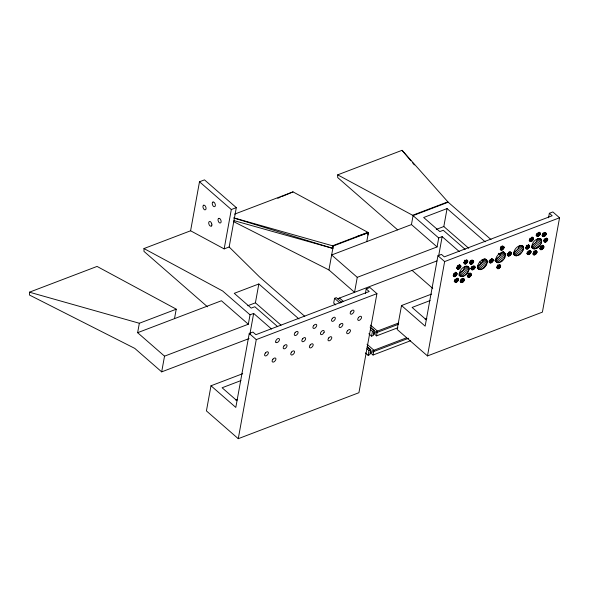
<?xml version="1.0" encoding="UTF-8"?>
<svg xmlns="http://www.w3.org/2000/svg" width="589" height="589" viewBox="0 0 589 589"><rect width="100%" height="100%" fill="white"/><g stroke="black" fill="none" stroke-linecap="round" stroke-linejoin="round"><path stroke-width="0.88" d="M456.99 274.135L456.696 273.024C454.929 272.324 452.588 275.011 453.655 276.624L455.319 276.44L456.836 274.636L456.99 274.135L455.061 272.449M458.456 279.679L458.161 278.568C456.394 277.875 454.053 280.555 455.12 282.175L456.784 281.984L458.043 280.703L458.456 279.679L457.167 278.56M460.841 266.559L460.546 265.455C458.779 264.755 456.438 267.435 457.498 269.055L459.17 268.864L460.686 267.067L460.841 266.559L458.912 264.881M464.375 279.952L464.08 278.84C462.321 278.148 459.98 280.828 461.04 282.448L462.704 282.256L464.228 280.46L464.375 279.952L462.446 278.273M467.747 261.398L467.452 260.286C465.693 259.594 463.352 262.274 464.412 263.894L465.597 263.946L467.335 262.422L467.747 261.398L466.466 260.279M469.087 269.526L469.153 268.304L468.307 266.567C463.602 264.704 457.358 271.86 460.186 276.167C464.265 277.809 468.196 273.171 469.087 269.526L465.236 266.162L463.182 270.204L459.494 272.957L463.344 276.315M471.281 274.791L470.994 273.679C469.227 272.987 466.886 275.667 467.946 277.286L469.61 277.095L470.869 275.814L471.281 274.791L470 273.671M473.666 261.671L473.372 260.566C471.612 259.867 469.271 262.547 470.331 264.166L471.995 263.975L473.519 262.179L473.666 261.671L471.745 259.992M475.132 267.222L474.837 266.11C473.077 265.411 470.736 268.098 471.796 269.71L473.46 269.526L474.719 268.238L475.132 267.222L473.851 266.103M487.228 262.613L487.294 261.391L486.448 259.653C481.743 257.791 475.5 264.947 478.334 269.254C482.413 270.896 486.345 266.257 487.228 262.613L483.378 259.248L481.323 263.29L477.642 266.044L481.493 269.401M493.28 260.309L492.986 259.197C491.219 258.497 488.877 261.185 489.945 262.797L491.609 262.613L493.126 260.809L493.28 260.309L491.351 258.623M500.665 266.125L500.37 265.013C498.603 264.321 496.269 267.001 497.33 268.621L498.515 268.672L500.252 267.148L500.665 266.125L499.376 265.006M504.037 247.571L503.742 246.46C501.975 245.768 499.641 248.448 500.702 250.067L502.365 249.876L503.889 248.079L504.037 247.571L502.108 245.893M504.589 252.74C499.892 250.877 493.648 258.034 496.475 262.341C501.622 264.505 508.911 255.177 503.308 251.621M511.421 253.395L511.127 252.283C509.367 251.584 507.026 254.271 508.086 255.884L509.75 255.7L511.274 253.896L511.421 253.395L509.5 251.709M523.518 248.786L523.584 247.564L522.737 245.827C518.033 243.964 511.789 251.12 514.624 255.427C518.695 257.069 522.627 252.431 523.518 248.786L519.667 245.422L517.613 249.464L513.932 252.217L517.783 255.574M529.57 246.482L529.275 245.37C527.508 244.671 525.167 247.358 526.227 248.97L527.899 248.786L529.158 247.498L529.57 246.482L528.281 245.355M531.035 252.026L530.741 250.914C528.974 250.222 526.632 252.902 527.692 254.514L529.364 254.33L530.88 252.526L531.035 252.026L529.106 250.347M533.413 238.906L533.126 237.794C531.359 237.102 529.018 239.782 530.078 241.402L531.742 241.21L533.001 239.929L533.413 238.906L532.132 237.787M536.954 252.298L536.66 251.186C534.893 250.494 532.552 253.174 533.619 254.794L535.283 254.603L536.807 252.799L536.954 252.298L535.026 250.619M540.327 233.745L540.032 232.633C538.265 231.941 535.924 234.621 536.991 236.241L538.169 236.292L539.914 234.768L540.327 233.745L539.038 232.626M541.659 241.873L541.46 239.642L540.879 238.913C536.174 237.05 529.938 244.207 532.765 248.514C536.844 250.156 540.776 245.517 541.659 241.873L537.809 238.508L535.762 242.55L532.073 245.304L535.924 248.661M543.861 247.137L543.566 246.025C541.806 245.333 539.465 248.013 540.525 249.626L542.189 249.441L543.713 247.638L543.861 247.137L541.939 245.458M546.246 234.017L545.951 232.905C544.192 232.213 541.851 234.893 542.911 236.513L544.575 236.322L546.099 234.525L546.246 234.017L544.317 232.338M547.711 239.568L547.417 238.457C545.657 237.757 543.316 240.445 544.376 242.057L546.04 241.873L547.299 240.584L547.711 239.568L546.43 238.442M190.593 230.785L224.159 248.889L231.315 209.537L236.314 207.63L204.493 179.866L199.494 181.773L190.593 230.785L143.966 248.551L143.988 251.4L207.519 306.832M174.506 318.649L176.214 309.218L175.743 308.872L97.052 266.427L29.45 292.188L29.472 295.037L134.778 348.393L161.68 371.865L164.53 356.161L248.322 324.23L250.038 314.806L253.66 313.422L271.558 329.037M459.332 251.628L442.148 236.631L438.702 237.949L437.075 246.924L357.265 277.331L354.549 292.291L328.927 269.939L333.278 245.996L368.397 232.626L366.763 241.608M357.265 277.331L331.644 254.978L411.453 224.571L413.08 215.596L448.2 202.211L491.02 239.576M164.53 356.161L137.627 332.689L139.343 323.258L176.214 309.218M304.793 316.359L259.535 276.948L229.158 246.99L236.314 207.63M242.705 373.691L210.995 385.773L206.422 410.908L238.265 438.687L358.922 392.708L376.931 293.639L369.899 287.506L366.211 288.912L365.394 293.418M366.211 288.912L369.2 291.511L255.913 334.677L252.924 332.071L249.243 333.477L235.806 407.419L210.995 385.773M247.778 305.72L255.412 302.82L258.836 283.964L298.976 318.988M249.905 334.073L253.66 313.422M238.265 438.687L256.267 339.61L376.931 293.639M341.826 302.452L336.319 297.644L334.559 298.314L333.691 303.099L335.759 304.903M365.335 352.899L368.096 355.307L368.964 350.514L370.717 349.844L367.278 346.84M368.817 333.749L371.571 336.15L372.447 331.364L374.199 330.694L370.069 327.086M370.29 352.627L373.043 355.034L373.919 350.241L367.028 344.234M373.772 333.477L376.526 335.877L377.394 331.092L370.51 325.084M431.553 294.088L401.514 305.536L397.17 329.472L427.489 355.925L542.403 312.141L559.55 217.783L552.857 211.944L549.346 213.284L548.528 217.797M549.346 213.284L552.188 215.765L444.297 256.87L441.455 254.396L437.944 255.729L425.148 326.151L401.514 305.536M436.294 229.393L443.819 226.529L447.08 208.572L485.159 241.799M438.606 256.141L442.148 236.631M427.489 355.925L444.636 261.568L559.55 217.783M499.634 262.488L495.783 259.131L499.472 256.377L501.519 252.335L505.377 255.7M211.392 225.948L210.715 226.176A2.378 1.347 69.1 0 1 209.205 224.865L208.786 223.673A2.525 1.428 69.1 0 1 209.139 221.722L209.817 221.486A2.378 1.347 69.1 0 1 211.326 222.804L211.745 223.997M277.758 198.324L280.298 197.249M281.991 196.535L293.005 191.874L368.397 232.626L356.242 236.756M234.628 214.116L293.005 191.874M397.7 229.909L337.703 177.561L337.681 174.845L402.066 150.313L448.2 202.211M224.159 248.889L229.158 246.99M337.681 174.845L412.624 215.272L447.743 201.894M447.08 208.572L423.668 217.496L439.821 231.587L443.267 230.27L465.2 249.405M258.836 283.964L234.253 293.329L251.208 308.121L254.831 306.744L277.677 326.674M137.627 332.689L221.427 300.758L248.322 324.23M337.409 298.844L436.942 260.898M161.68 371.865L249.088 338.565M430.132 300.567L412.109 307.436L426.259 319.79M240.967 380.582L222.112 387.768L236.977 400.734M373.882 332.432L398.746 322.956M373.647 333.749L398.503 324.274M371.571 336.15L373.33 335.48L374.199 330.694L370.665 327.793M376.526 335.877L397.869 327.749M425.148 319.179L426.863 318.524M235.828 400.093L237.536 399.438M370.407 351.581L406.366 337.88M370.164 352.899L408.685 338.226M368.096 355.307L369.848 354.637L370.717 349.844L367.183 346.95M373.043 355.034L410.614 340.714M233.914 217.893L333.278 245.996M233.936 220.61L332.844 248.396L332.829 245.679L367.948 232.302L367.963 235.011M29.45 292.188L139.343 323.258M233.877 218.018L332.844 248.396M233.531 221.597L328.927 269.939M143.966 248.551L222.657 290.995L250.038 314.806M412.624 215.272L438.702 237.949M544.987 232.441L546.268 233.561M544.17 232.839L546.099 234.525M543.264 232.795L545.834 235.04M542.911 233.296L545.473 235.534M542.476 233.73L545.046 235.968M542.653 234.643L544.575 236.322M546.452 237.985L547.733 239.112M539.068 232.169L540.349 233.288M542.167 234.886L544.096 236.564M542.351 235.563L543.64 236.682M545.635 238.39L547.564 240.069M541.946 235.541L543.235 236.66M538.25 232.567L540.172 234.245M545.377 238.906L547.299 240.584M537.985 233.082L539.914 234.768M544.376 238.839L546.938 241.078M537.632 233.583L539.553 235.261M543.941 239.274L546.511 241.519M536.557 233.458L539.126 235.696M544.118 240.187L546.04 241.873M536.726 234.37L538.655 236.049M543.632 240.43L545.561 242.108M543.816 241.107L545.097 242.226M536.248 234.613L538.169 236.292M536.432 235.291L537.713 236.41M540.179 238.523L541.46 239.642M536.027 235.269L537.308 236.388M539.163 238.412L541.733 240.651M537.411 239.856L541.262 243.213M542.506 245.179L543.787 246.305M542.602 245.561L543.89 246.681M532.058 236.955L533.339 238.074M536.712 241.232L540.562 244.59M532.154 237.33L533.443 238.449M541.784 245.959L543.713 247.638M540.879 245.915L543.448 248.16M531.344 237.728L533.266 239.414M531.079 238.243L533.001 239.929M540.525 246.408L543.095 248.654M535.762 242.55L539.612 245.907M530.078 238.184L532.647 240.422M540.098 246.85L542.66 249.088M540.268 247.763L542.189 249.441M529.651 238.619L532.213 240.857M539.782 248.006L541.711 249.684M529.82 239.532L531.742 241.21M534.613 243.713L538.464 247.078M539.966 248.676L541.254 249.802M529.342 239.775L531.263 241.453M539.561 248.661L540.849 249.78M529.526 240.452L530.807 241.571M529.121 240.43L530.402 241.549M533.354 244.656L537.205 248.013M531.492 246.173L534.702 248.97M535.592 250.34L536.881 251.466M531.698 247.24L533.627 248.919M535.696 250.723L536.977 251.842M528.208 244.523L529.489 245.642M531.484 247.395L532.765 248.514M528.311 244.899L529.592 246.025M534.878 251.12L536.807 252.799M527.494 245.304L529.415 246.982M533.973 251.076L536.542 253.322M526.588 245.26L529.158 247.498M533.612 251.569L536.181 253.815M526.227 245.753L528.797 247.991M533.825 252.571L535.754 254.249M526.441 246.754L528.37 248.433M533.354 252.924L535.283 254.603M525.97 247.1L527.899 248.786M529.776 250.45L531.057 251.569M533.516 253.726L534.805 254.846M533.06 253.844L534.341 254.963M525.491 247.343L527.413 249.022M532.655 253.822L533.936 254.941M525.675 248.021L526.956 249.14M528.959 250.848L530.88 252.526M522.038 245.436L523.319 246.555M528.694 251.363L530.623 253.049M521.022 245.326L523.584 247.564M528.333 251.856L530.262 253.542M527.265 251.739L529.835 253.977M527.435 252.652L529.364 254.33M526.956 252.895L528.878 254.573M527.14 253.564L528.421 254.691M519.27 246.769L523.12 250.126M526.735 253.55L528.016 254.669M518.57 248.146L522.421 251.503M517.613 249.464L521.464 252.821M516.472 250.627L520.323 253.992M515.213 251.569L519.064 254.927M513.35 253.086L516.56 255.884M513.556 254.153L515.478 255.832M513.336 254.308L514.624 255.427M510.162 251.812L511.451 252.939M502.778 245.996L504.059 247.115M509.345 252.217L511.274 253.896M501.961 246.393L503.889 248.079M508.44 252.173L511.009 254.411M501.055 246.349L503.624 248.595M508.727 253.226L510.648 254.904M500.702 246.85L503.264 249.088M508.3 253.668L510.221 255.346M500.908 247.844L502.837 249.522M507.181 253.454L509.75 255.7M500.436 248.197L502.365 249.876M507.343 254.257L509.271 255.935M500.598 249L501.887 250.119M507.527 254.934L508.815 256.053M507.122 254.919L508.41 256.038M503.249 251.79L505.178 253.469M500.142 249.118L501.423 250.237M502.233 251.68L505.443 254.477M501.121 253.682L504.979 257.04M498.316 253.277L504.272 258.416M499.472 256.377L503.323 259.734M498.323 257.54L502.174 260.905M497.064 258.483L500.922 261.84M495.202 259.999L498.412 262.797M494.767 260.507L497.337 262.746M499.406 264.549L500.687 265.668M492.021 258.726L493.302 259.852M498.589 264.947L500.517 266.633M491.204 259.131L493.126 260.809M497.683 264.903L500.252 267.148M490.939 259.646L492.868 261.325M497.33 265.403L499.892 267.642M490.585 260.139L492.507 261.818M497.536 266.397L499.465 268.076M489.511 260.021L492.08 262.26M497.064 266.751L498.993 268.429M489.68 260.927L491.609 262.613M496.586 266.994L498.515 268.672M489.201 261.17L491.123 262.856M496.77 267.671L498.051 268.79M489.385 261.847L490.666 262.966M488.98 261.833L490.262 262.952M485.108 258.704L487.029 260.382M484.084 258.593L487.294 261.391M482.98 260.596L486.831 263.953M443.819 226.529L468.741 248.278M481.898 259.756L483.282 260.964M482.281 261.972L486.131 265.33M481.323 263.29L485.174 266.648M479.593 261.965L481.647 263.754M480.182 264.454L484.033 267.818M478.923 265.396L482.774 268.753M472.407 260.095L473.696 261.214M471.59 260.493L473.519 262.179M470.692 260.456L473.254 262.694M470.331 260.949L472.901 263.187M477.701 267.472L480.271 269.71M470.545 261.943L472.466 263.622M477.267 267.98L479.196 269.659M469.433 261.737L471.995 263.975M466.488 259.823L467.769 260.942M469.588 262.539L471.517 264.218M469.772 263.217L471.06 264.336M473.055 266.044L474.984 267.723M465.671 260.22L467.6 261.906M472.798 266.559L474.719 268.238M464.765 260.176L467.335 262.422M471.796 266.493L474.366 268.731M464.412 260.677L466.974 262.915M471.369 266.935L473.931 269.173M464.618 261.671L466.547 263.349M471.539 267.84L473.46 269.526M464.147 262.024L466.076 263.703M471.053 268.083L472.982 269.769M470.596 268.201L472.525 269.88M463.668 262.267L465.597 263.946M470.832 268.746L472.12 269.865M463.852 262.944L465.133 264.063M467.6 266.176L468.888 267.296M466.584 266.066L469.153 268.304M464.839 267.509L468.689 270.866M469.926 272.84L471.207 273.959M470.022 273.215L471.31 274.334M459.479 264.608L460.76 265.727M459.582 264.984L460.863 266.103M464.132 268.886L467.99 272.243M469.212 273.613L471.134 275.299M468.307 273.568L470.869 275.814M458.765 265.381L460.686 267.067M411.453 224.571L437.075 246.924M467.946 274.069L470.515 276.307M457.859 265.344L460.429 267.583M463.182 270.204L467.033 273.561M468.159 275.063L470.081 276.742M457.498 265.838L460.068 268.076M467.688 275.416L469.61 277.095M457.071 266.272L459.641 268.51M467.21 275.659L469.131 277.338M457.241 267.185L459.17 268.864M462.034 271.367L465.884 274.732M467.394 276.337L468.675 277.456M456.762 267.428L458.684 269.107M456.946 268.105L458.227 269.225M456.541 268.083L457.822 269.202M460.782 272.309L464.633 275.667M458.919 273.826L462.122 276.624M437.944 255.729L444.636 261.568M459.125 274.894L461.047 276.572M463.116 278.376L464.397 279.495M455.628 272.177L456.917 273.296M458.905 275.048L460.186 276.167M455.731 272.56L457.012 273.679M462.299 278.774L464.228 280.46M454.914 272.957L456.836 274.636M461.393 278.73L463.963 280.975M454.649 273.473L456.578 275.151M461.04 279.23L463.602 281.468M453.648 273.406L456.217 275.645M460.605 279.665L463.175 281.903M453.861 274.408L455.79 276.086M460.782 280.578L462.704 282.256M453.39 274.754L455.319 276.44M457.197 278.104L458.478 279.223M460.296 280.82L462.225 282.499M460.48 281.498L461.761 282.617M453.552 275.556L454.833 276.683M460.075 281.476L461.364 282.595M453.096 275.674L454.377 276.793M456.379 278.501L458.301 280.187M456.114 279.017L458.043 280.703M455.761 279.517L457.682 281.196M454.686 279.392L457.255 281.63M454.855 280.305L456.784 281.984M454.377 280.548L456.298 282.227M454.561 281.225L455.842 282.345M454.156 281.203L455.437 282.322M412.094 270.388L432.753 288.411M339.514 298.041L343.645 301.649M334.559 298.314L340.074 303.121M370.378 329.56L372.447 331.364M199.494 181.773L231.315 209.537M366.895 348.71L368.964 350.514M255.412 302.82L281.019 325.157M249.243 333.477L256.267 339.61M402.066 150.313L410.857 160.753M412.617 162.844L414.369 164.935M275.77 342.15L276.322 342.607A2.378 1.34 -48.9 0 0 278.185 341.892L279.002 340.921A2.525 1.421 -48.9 0 0 279.355 338.977L278.803 338.52A2.378 1.34 -48.9 0 0 276.94 339.227L276.123 340.206A2.525 1.421 -48.9 0 0 275.77 342.15M211.871 224.107A2.525 1.428 69.1 0 1 211.517 226.058M324.046 332.387L322.956 333.904A2.378 1.34 -48.9 0 1 321.093 334.611L320.541 334.162A2.525 1.421 -48.9 0 1 320.895 332.211L321.712 331.239A2.378 1.34 -48.9 0 1 323.575 330.525L324.127 330.981A2.525 1.421 -48.9 0 1 324.038 332.387M265.411 352.98L265.043 353.496A2.525 1.421 -48.9 0 0 264.682 355.439L265.234 355.896A2.378 1.34 -48.9 0 0 267.104 355.182L267.914 354.21A2.525 1.421 -48.9 0 0 268.267 352.266L267.715 351.81A2.378 1.34 -48.9 0 0 265.853 352.524L265.411 352.98M272.957 359.165L272.582 359.688A2.525 1.421 -48.9 0 0 272.228 361.631L272.781 362.088A2.378 1.34 -48.9 0 0 274.651 361.374L275.461 360.402A2.525 1.421 -48.9 0 0 275.814 358.458L275.262 358.002A2.378 1.34 -48.9 0 0 273.399 358.708L272.957 359.165M284.038 345.876L283.67 346.391A2.525 1.421 -48.9 0 0 283.316 348.342L283.869 348.798A2.378 1.34 -48.9 0 0 285.731 348.084L286.548 347.112A2.525 1.421 -48.9 0 0 286.902 345.161L286.35 344.712A2.378 1.34 -48.9 0 0 284.487 345.419L284.038 345.876M295.126 332.586L294.758 333.102A2.525 1.421 -48.9 0 0 294.404 335.053L294.956 335.502A2.378 1.34 -48.9 0 0 296.819 334.795L297.629 333.823A2.525 1.421 -48.9 0 0 297.982 331.872L297.43 331.423A2.378 1.34 -48.9 0 0 295.568 332.13L295.126 332.586M291.584 352.067L291.216 352.583A2.525 1.421 -48.9 0 0 290.863 354.534L291.415 354.983A2.378 1.34 -48.9 0 0 293.278 354.276L294.088 353.304A2.525 1.421 -48.9 0 0 294.448 351.353L293.896 350.904A2.378 1.34 -48.9 0 0 292.026 351.611L291.584 352.067M302.672 338.778L302.304 339.293A2.525 1.421 -48.9 0 0 301.951 341.245L302.503 341.694A2.378 1.34 -48.9 0 0 304.366 340.987L305.176 340.015A2.525 1.421 -48.9 0 0 305.529 338.064L304.977 337.615A2.378 1.34 -48.9 0 0 303.114 338.322L302.672 338.778M313.76 325.489L313.392 326.004A2.525 1.421 -48.9 0 0 313.039 327.955L313.591 328.404A2.378 1.34 -48.9 0 0 315.454 327.698L316.264 326.726A2.525 1.421 -48.9 0 0 316.617 324.775L316.065 324.318A2.378 1.34 -48.9 0 0 314.202 325.032L313.76 325.489M310.219 344.97L309.851 345.485A2.525 1.421 -48.9 0 0 309.497 347.436L310.05 347.885A2.378 1.34 -48.9 0 0 311.912 347.179L312.722 346.207A2.525 1.421 -48.9 0 0 313.076 344.256L312.523 343.799A2.378 1.34 -48.9 0 0 310.661 344.513L310.219 344.97M332.351 318.406L331.982 318.921A2.525 1.421 -48.9 0 0 331.629 320.865L332.181 321.322A2.378 1.34 -48.9 0 0 334.044 320.615L334.854 319.636A2.525 1.421 -48.9 0 0 335.207 317.692L334.655 317.235A2.378 1.34 -48.9 0 0 332.792 317.95L332.351 318.406M328.809 337.887L328.441 338.403A2.525 1.421 -48.9 0 0 328.088 340.346L328.64 340.803A2.378 1.34 -48.9 0 0 330.503 340.096L331.32 339.117A2.525 1.421 -48.9 0 0 331.673 337.173L331.121 336.717A2.378 1.34 -48.9 0 0 329.258 337.431L328.809 337.887M339.919 324.583L339.551 325.106A2.525 1.421 -48.9 0 0 339.198 327.05L339.75 327.506A2.378 1.34 -48.9 0 0 341.613 326.792L342.423 325.82A2.525 1.421 -48.9 0 0 342.776 323.876L342.224 323.42A2.378 1.34 -48.9 0 0 340.361 324.127L339.919 324.583M351.022 311.286L350.654 311.802A2.525 1.421 -48.9 0 0 350.3 313.753L350.853 314.209A2.378 1.34 -48.9 0 0 352.715 313.495L353.533 312.523A2.525 1.421 -48.9 0 0 353.886 310.572L353.334 310.123A2.378 1.34 -48.9 0 0 351.471 310.83L351.022 311.286M347.488 330.768L347.112 331.283A2.525 1.421 -48.9 0 0 346.759 333.234L347.311 333.691A2.378 1.34 -48.9 0 0 349.174 332.976L349.991 332.005A2.525 1.421 -48.9 0 0 350.345 330.054L349.792 329.604A2.378 1.34 -48.9 0 0 347.93 330.311L347.488 330.768M358.568 317.478L358.2 317.994A2.525 1.421 -48.9 0 0 357.847 319.945L358.399 320.394A2.378 1.34 -48.9 0 0 360.262 319.687L361.079 318.715A2.525 1.421 -48.9 0 0 361.432 316.764L360.88 316.315A2.378 1.34 -48.9 0 0 359.01 317.022L358.568 317.478M203.684 205.208L203.374 205.406A2.525 1.428 69.1 0 0 203.014 207.35L203.441 208.55A2.378 1.347 69.1 0 0 204.95 209.861L205.627 209.632A2.525 1.428 69.1 0 0 205.981 207.681L205.561 206.489A2.378 1.347 69.1 0 0 204.052 205.171L203.684 205.208M212.99 202.049L212.681 202.241A2.525 1.428 69.1 0 0 212.327 204.192L212.747 205.384A2.378 1.347 69.1 0 0 214.256 206.695L214.933 206.467A2.525 1.428 69.1 0 0 215.287 204.516L214.867 203.323A2.378 1.347 69.1 0 0 213.358 202.005L212.99 202.049M218.755 218.364L218.445 218.556A2.525 1.428 69.1 0 0 218.092 220.507L218.512 221.7A2.378 1.347 69.1 0 0 220.021 223.017L220.698 222.782A2.525 1.428 69.1 0 0 221.059 220.838L220.632 219.638A2.378 1.347 69.1 0 0 219.123 218.328L218.755 218.364"/></g></svg>
